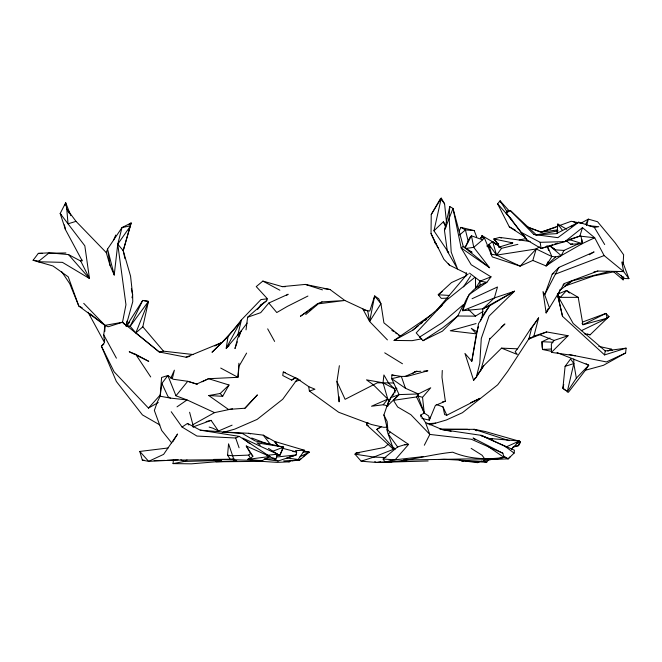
<?xml version="1.0" encoding="UTF-8"?>
<svg xmlns="http://www.w3.org/2000/svg" width="662" height="662" viewBox="0 0 662 662"><rect width="100%" height="100%" fill="white"/><g stroke="black" fill="none" stroke-linecap="round" stroke-linejoin="round"><path stroke-width="0.99" d="M339.143 396.687L339.101 401.851L336.95 381.585L339.366 365.697M435.77 244.146L431.028 233.545L431.243 214.496L440.553 198.468L441.281 198.17L444.574 203.772L446.478 221.911M104.613 339.556L104.53 342.602L101.394 346.127L116.371 381.494L142.438 414.909L159.856 424.946M104.828 331.439L104.985 325.356L83.726 303.353M469.54 273.141L480.082 281.127L479.975 284.933L478.072 287.366M442.274 370.439L441.984 377.323L445.352 401.23L435.373 405.467L429.324 420.122L421.884 418.401M623.116 264.072L623.629 254.787L615.163 242.838L597.563 221.729L588.352 219.147L580.185 223.574M423.854 371.059L427.867 370.786L407.337 376.339L401.338 376.438L391.887 374.949L391.681 378.672L399.103 394.593L418.326 393.964L430.722 387.783L422.522 397.332L424.259 413.047L428.711 415.984L429.324 420.122L430.176 417.143M449.779 206.527L449.109 217.616L451.203 252.106L457.5 268.846L447.338 251.221L444.459 230.442L449.779 206.527L452.998 208.422L463.251 246.446L489.59 267.721L473.744 247.34L471.476 235.829L482.623 239.81L484.336 237.774L492.313 256.914L520.183 266.141L532.819 260.439L546.092 265.917L561.235 255.631L582.279 243.616L594.708 237.766L604.133 255.573L623.645 271.569L628.9 278.636L624.705 278.537L615.486 271.461L593.69 275.938L564.794 286.108M238.924 363.231L237.948 377.315L208.596 378.705L196.597 384.084L187.743 381.295L173.27 379.252L167.858 375.528L161.602 377.472L160.138 396.215L157.25 402.198L154.354 410.481L161.652 430.408L171.665 442.911M480.488 320.971L482.267 316.146L482.863 308.823L494.373 297.941L514.581 291.206L489.036 316.105L481.274 338.514L479.784 363.413L476.301 377.208L473.62 380.286L464.947 353.417L471.774 361.32L478.568 323.569L489.574 305.852L514.581 291.206L482.863 308.823L462.639 310.718C464.476 297.726 474.207 286.017 486.86 282.351L491.014 276.84L471.195 264.742L461.174 247.952L452.998 208.422L444.459 230.442M476.458 333.11L478.361 326.763M556.99 233.661L557.826 224.054L566.689 229.209M171.218 411.739L182.075 427.048L187.487 423.432L200.272 430.176L239.263 436.39L269.831 456.49L261.895 460.81L230.525 459.61L227.554 455.191L228.564 443.83L233.694 458.898L230.525 459.61L173.56 460.131L148.627 461.348L142.338 460.173L139.814 451.443L168.09 447.984M573.797 359.011L573.813 363.579L567.226 391.978L576.354 378.159L573.813 363.579L570.594 358.961L565.1 366.343L562.882 388.329L568.385 392.318L585.407 370.248L603.454 365.308L625.631 352.987L626.095 348.154L605.25 350.934L573.16 323.453L557.801 295.79L557.379 293.878M233.727 460.446L236.731 460.984L216.002 461.795L191.442 463.83L173.047 463.607L173.461 459.577M82.237 260.902L65.464 229.631L60.184 213.495L65.695 202.738L66.763 208.935L76.014 221.348L106.276 252.611L110.041 265.371L114.22 275.011L117.745 244.17L122.007 227.562L131.167 222.928L123.215 250.641L124.928 258.668M405.434 388.255L401.338 376.438L391.681 378.672L405.434 388.255L418.326 393.964L418.086 396.025L424.259 413.047L420.684 415.099L421.015 417.002M403.274 460.057L466.867 458.932L494.456 459.453L508.168 458.84L514.101 453.122L514.432 450.234L481.042 435.331L442.067 429.555L425.501 422.497L420.684 415.099M246.032 329.875L247.613 317.239L267.134 300.134L266.728 298.016L256.252 286.596L262.855 281.085L282.277 286.621L285.363 286.704M88.054 312.224L104.53 342.602L103.727 334.898L104.985 325.356L89.668 313.474M177.011 406.857L187.048 399.939L175.984 395.793L167.858 375.528L161.867 383.439L160.138 396.215L170.415 398.094L187.048 399.939L214.546 412.625L232.486 408.802M267.473 298.802L260.969 299.563L241.473 319.837L228.001 336.701L226.197 348.311L229.069 345.68M285.223 372.532L283.278 372.036L282.732 375.511L291.661 380.12L295.955 377.605M471.774 361.32L476.226 334.889M626.095 348.154L604.555 354.923L605.25 350.934M281.88 448.091L296.675 451.972L296.146 454.959L278.106 461.033L264.287 459.122M436.49 310.511L465.891 275.69L466.429 272.744M623.703 276.824L623.141 279.869L613.36 271.536M124.613 324.479L122.511 322.253L125.962 304.719L117.745 244.17L130.604 225.8L122.007 227.562L107.558 249.061L106.276 252.611M387.411 339.904L369.619 321.5L374.651 295.931L378.714 298.761L380.94 303.684L383.919 322.857L400.27 336.114L430.979 315.12M127.079 320.938L126.012 325.969L130.157 326.316L135.842 332.887L159.252 351.985L186.13 357.215L189.886 356.379M131.986 297.792L132.623 294.772L130.563 276.137L123.215 250.641L117.745 244.17M129.735 322.03L126.55 325.944L130.157 326.316L142.678 300.432L148.445 301.4L135.842 332.887L142.818 326.813L148.445 301.4L142.678 300.432L126.55 325.944L126.012 325.969L132.764 301.649L132.623 294.772L131.341 288.756M448.472 252.396L433.949 230.798L441.281 198.17L431.243 214.496M563.759 384.49L562.882 388.329L566.027 390.605M65 205.65L65.695 202.738L70.793 215.655M172.285 378.763L174.379 370.174L170.738 378.316M237.666 335.51L241.473 319.837L226.197 348.311L241.018 331.132L247.125 323.089M530.163 337.579L528.88 339.002L533.895 336.114L538.62 317.917L531.644 328.137L528.88 339.002L546.663 331.952L568.087 335.717L551.479 352.374L575.228 355.784L606.442 361.932L625.631 352.987M586.598 225.527L588.352 219.147L585.58 224.501M123.215 250.641L131.167 222.928L128.734 224.84M366.996 422.737L366.442 424.673L393.468 449.299L373.831 457.061L361.154 461.199L354.973 454.165L356.156 453.007L384.365 447.446L388.263 444.243M476.301 377.208L480.744 370.356L489.938 338.241M532.819 260.439L536.195 248.962L539.472 246.868M569.196 239.495L579.854 236.094L594.708 237.766L582.469 227.637L579.854 236.094L564.885 241.63L541.094 248.465L526.969 240.132L506.132 212.891L507.696 210.599L510.443 210.64L536.303 234.811L556.245 233.686L578.754 222.167L594.344 227.389L598.762 226.685L588.626 225.717M481.009 238.353L481.961 235.598L496.856 244.27M237.319 341.799L234.96 348.584L237.774 338.017L241.018 331.132L238.999 336.95M264.899 458.907L275.955 458.832L277.56 454.215L268.449 448.356M408.586 444.401L404.482 444.765L397.581 446.933L383.091 459.056L385.019 462.002L395.131 459.817L408.586 444.401L387.841 430.424L383.894 414.925L388.486 401.685L390.828 398.35M558.918 267.398L552.224 274.134L544.694 294.747L549.419 307.938L546.133 312.944L543.006 291.586L544.694 294.747L558.918 267.398L594.087 251.908L589.329 254.705M604.555 354.923L562.518 316.32L557.801 295.79L560.242 289.311M276.84 455.166L279.927 455.158L282.782 448.124M546.911 311.074L546.133 312.944L548.343 308.368M390.53 397.796L386.823 406.493L399.103 394.593L390.53 397.796L396.91 388.478M113.707 239.776L115.742 235.043M276.848 454.976L279.927 455.158L283.634 447.065L256.98 442.845L260.315 445.187M579.283 243.426L563.958 250.426L561.235 255.631L555.666 256.906L546.092 265.917L548.144 261.531M465.005 247.737L469.821 237.468L471.476 235.829L465.022 247.811M459.213 231.005L460.926 227.38L474.199 230.591L476.681 236.963M424.317 445.236L429.837 434.421L425.501 422.497M244.948 408.231L257.27 395.015L244.948 408.231L228.464 409.43L208.745 395.545L222.672 396.306L229.011 385.003L208.596 378.705L202.084 381.767M246.612 353.086L239.065 366.144L237.948 377.315L220.711 368.064M418.326 393.964L416.58 396.935L393.451 400.336L397.663 406.989L410.879 414.693L429.837 434.421L471.336 439.245L502.839 453.222L504.063 457.434L494.456 459.453M451.145 431.301L442.067 429.555L474.108 429.315L485.13 431.483L520.167 441.463L520.282 442.621L518.487 445.667L512.537 447.322M546.092 265.917L551.835 256.542L547.573 246.372M549.419 307.938L564.355 283.526L597.86 271.048L623.645 271.569L621.825 262.069M172.741 441.86L177.565 434.024L163.613 454.372L148.627 461.348L139.814 451.443M491.014 276.84L480.082 281.127L475.548 288.442L475.515 277.817M282.277 286.621L305.306 284.42L329.999 289.517L344.844 300.474L362.743 308.815L369.619 321.5L380.94 303.684L374.651 295.931L369.777 311.057L363.935 309.982M510.344 456.606L508.168 458.84L503.6 456.929M480.744 370.356L483.757 365.73L501.556 348.138L517.519 348.816L530.279 329.32L538.62 317.917M529.567 337.761L507.638 371.423L497.692 384.812L462.399 412.732L446.229 420.039L429.779 424.863M463.491 286.878L470.707 275.88M585.407 370.248L588.733 365.201L586.093 363.786M303.155 450.789L309.195 452.154L299.489 460.131L291.636 460.86L298.165 459.502L304.545 450.284L274.647 441.455L263.244 435.157L248.631 433.296L223.839 432.021M484.865 459.213L483.343 461.414L444.003 459.279L438.898 459.519M473.62 380.286L475.308 377.861M476.433 376.248L483.757 365.73M392.583 395.851L393.758 394.188M297.883 378.457L282.724 399.26L257.096 419.427L234.671 429.158L222.192 432.634M482.267 316.146L489.574 305.852L482.863 308.823M258.213 308.724L261.167 304.594L266.124 301.26M459.072 459.891L461.886 460.992L486.694 462.258L488.432 459.858M130.157 326.316L148.445 301.4M517.899 244.336L501.548 248.324L496.566 255.118L490.741 254.117M568.087 335.717L554.053 340.45L551.355 344.033L551.479 352.374M33.1 260.274L38.313 253.397L49.17 252.826L68.5 254.589L80.731 261.051L89.469 278.512L62.418 262.351L38.098 261.747L33.1 260.274L39.215 261.25M257.501 309.419L261.167 304.594M290.651 460.222L289.377 461.811L277.287 462.39L261.788 461.364L216.002 461.795L221.24 460.462L219.345 459.833M517.519 348.816L515.177 351.729L517.295 354.476L501.556 348.138M175.984 395.793L187.743 381.295L197.408 384.241M389.844 401.197L387.791 399.136L371.514 406.236L383.232 404.763L387.791 399.136L383.05 382.785L383.902 374.94L388.702 383.257L394.411 388.817L394.891 392.864M525.636 237.451L509.285 226.801L497.609 203.83L500.067 200.843L508.929 210.607M286.447 295.384L288.169 294.234L268.813 303.031L260.712 312.654L247.613 317.239M160.427 394.767L148.462 408.106L114.104 371.779L101.394 346.127L103.777 344.257M368.113 422.778L366.442 424.673L368.221 425.658M238.965 323.883L222.043 342.42L211.997 352.283L228.001 336.701M562.998 284.983L564.355 283.526M551.835 256.542L536.195 248.962L520.183 266.141L496.566 255.118L488.912 244.443L492.677 241.589L501.548 248.324M576.354 378.159L588.733 365.201L557.081 352.614M511.445 449.2L519.322 441.033L487.48 438.285M393.451 400.336L399.103 394.593M258.875 460.429L261.895 460.81L247.861 459.362L250.617 458.485L252.892 456.192L246.247 445.989L269.831 456.49L247.861 459.362L249.541 458.303M489.797 339.027L504.924 323.95L501.093 327.309M208.745 395.545L220.214 393.501L229.011 385.003M584.298 333.764L590.115 334.807L608.982 316.544L605.912 313.407L582.486 322.063M433.949 230.798L443.383 221.737L445.642 226.214M227.554 455.191L232.362 455.762L248.664 455.1L250.468 453.42L246.247 445.989M300.978 458.749L299.489 460.131L296.518 460.289M303.204 456.681L304.694 455.299M290.899 460.471L289.377 461.811L283.617 460.942L293.539 460.438M530.279 329.32L531.644 328.137M459.494 235.051L465.427 229.921L474.199 230.591M305.736 314.524L318.323 303.825L344.844 300.474L321.989 301.913L317.396 303.759L300.416 316.279L307.88 311.305M482.623 239.81L473.744 247.34L465.585 248.515M421.711 338.828L412.095 340.665L394.097 340.433L412.658 330.255L442.166 305.405M412.542 373.583L414.817 371.672L417.176 371.167L405.26 376.38M394.602 392.649L394.411 388.817L395.917 387.56M49.17 252.826L38.098 261.747L52.977 265.975L68.236 276.848L78.819 306.067L104.985 325.356L108.129 326.78L122.511 322.253L159.252 351.985L163.497 351.166L193.453 354.567M80.731 261.051L82.022 260.009M474.72 277.477L446.511 300.217L416.208 332.887L423.001 340.69L442.423 331.157L457.765 315.997L463.367 304.644L442.473 322.535L419.451 337.19M412.658 330.255L418.318 325.754M420.742 323.826L422.356 322.543M424.781 320.615L426.402 319.332M582.469 227.637L564.885 241.63L540.175 242.317L521.284 232.412L506.132 212.891L510.443 210.64L533.853 234.439L536.303 234.811M442.266 291.57L438.236 294.747L441.297 298.38L448.257 298.082M571.124 226.735L572.713 225.51M560.002 290.204L572.134 280.878L609.214 271.519M484.874 460.239L483.343 461.414L481.307 461.1M578.754 222.167L557.901 237.666L533.853 234.439M465.891 275.69L468.332 273.886M291.661 380.12L294.929 377.729M390.605 432.129L388.172 433.908L393.468 449.299M394.097 340.433L400.27 336.114L398.582 334.947M309.543 310.197L311.198 309.096M319.498 303.568L321.989 301.913M565.29 285.38L572.134 280.878M423.001 340.69L442.564 327.905L457.765 315.997L475.415 316.146L483.045 311.496M395.479 448.968L392.252 446.585L376.752 429.456L381.014 426.684M606.433 318.174L608.982 316.544L607.311 318.157L581.236 330.743M607.857 351.224L611.258 349.114L612.342 350.603M376.752 429.456L381.196 426.899M148.462 408.106L158.259 402.496M510.998 243.881L512.744 242.896L493.951 239.007L499.678 246.934M193.014 424.607L214.546 412.625M187.032 459.999L184.367 461.439L173.047 463.607M517.601 441.951L519.322 441.033L505.9 447.049M436.275 404.515L442.977 406.857L444.624 414.619L446.825 415.206L480.082 398.325L470.756 402.612M307.929 296.038L287.258 306.44L276.79 312.538L268.813 303.031M299.952 456.739L309.195 452.154L303.022 452.063M214.728 345.986L222.043 342.42L186.13 357.215M479.445 461.803L477.625 462.68L465.287 461.116M472.056 298.736L497.485 286.985L494.373 297.941L462.639 310.718L468.961 294.582L486.86 282.351L480.082 281.127M550.039 337.984L541.988 341.708L542.104 346.913L542.567 349.503L551.454 351.357M552.224 274.134L554.086 273.274M466.338 275.773L451.501 282.575L438.236 294.747L449.415 295.459M182.075 427.048L196.92 436.059L235.68 438.004L239.263 436.39M209.151 427.089L212.907 428.206L218.452 431.02L232.097 425.161M557.412 294.251L566.54 290.519L578.224 297.346L582.957 324.744L607.311 318.157L605.912 313.407L582.957 324.744L582.022 323.188M272.223 451.459L283.634 447.065L255.077 440.9L242.549 433.56L200.272 430.176M555.484 274.076L604.133 255.573M527.473 226.958L541.458 232.13L557.776 226.181M559.696 225.485L571.215 221.29L582.221 223.4M192.94 426.998L211.087 420.37L218.452 431.02M308.691 386.6L309.394 391.077L314.955 389.231L308.691 386.6L297.13 378.639L283.278 372.036M533.895 336.114L546.663 331.952M556.014 227.207L540.655 232.13L527.515 227.058M552.72 244.758L541.094 248.465L540.175 242.317M554.657 244.137L557.569 243.211M565.1 366.343L573.813 363.579M76.014 221.348L68.029 223.83L60.184 213.495L61.334 214.902M498.594 247.265L512.744 242.896M295.244 381.478L300.184 380.029M498.312 244.096L493.951 239.007L499.545 237.393L530.138 241.456M476.077 323.561L450.276 330.768L476.4 333.871L471.303 328.352L476.582 331.588M307.665 452.535L309.195 452.154M206.13 421.595L211.087 420.37M492.809 459.147L483.343 461.414L486.694 462.258M442.357 401.942L445.352 401.23M593.872 271.991L597.86 271.048M487.232 445.923L504.063 457.434C486.628 459.85 469.143 459.056 452.725 452.204C429.944 454.446 407.982 461.488 385.019 462.002L390.729 461.116M463.88 460.595L461.886 460.992L463.921 460.984M519.149 239.934L525.231 238.75M486.694 246.007L489.665 245.428M495.615 244.286L498.585 243.715M535.798 234.993L558.132 230.848M565.886 240.513L570.735 244.253L572.613 243.914M104.985 325.356L122.511 322.253M487.728 245.85L489.756 245.494M361.154 461.199L376.628 462.473L380.708 461.778M518.205 441.786L520.167 441.463L518.487 445.667L515.508 446.089M516.393 443.259L520.282 442.621M536.195 248.962L496.566 255.118L492.677 241.589M541.458 232.13L557.454 229.929M423.614 456.548L395.131 459.817L383.091 459.056M276.617 457.028L296.146 454.959L286.828 457.996L298.165 459.502M266.952 455.324L277.56 454.215L242.673 438.062L249.855 443.681M552.911 342.221L541.988 341.708L542.567 349.503L544.553 349.296M427.487 423.796L435.72 423.084M404.482 444.765L407.693 444.525M414.817 371.672L420.842 371.266M387.733 427.098L383.861 427.338L371.523 424.532L338.696 412.277L309.394 391.077M570.735 244.253L582.279 243.616L581.964 239.578M542.567 349.503L551.57 348.998M393.799 382.975L377.315 382.818L345.101 399.327L336.95 381.585M165.045 460.404L154.064 460.611M167.064 460.305L178.177 459.751M374.766 461.613L376.628 462.473L391.945 461.745M401.131 461.315L406.236 461.066M295.467 450.582L304.545 450.284M376.628 462.473L428.14 460.959M221.24 460.462L184.367 461.439L180.834 459.809M38.313 253.397L42.401 253.331M49.559 253.223L65.927 252.958M213.752 459.411L234.753 459.171M578.224 297.346L560.275 297.37L558.405 296.708M439.808 429.009L467.413 429.29L469.358 429.903M615.486 271.461L623.645 271.569M480.463 237.691L484.336 237.774M356.156 453.007L359.243 453.114M142.338 460.173L144.291 460.247M385.929 457.558L373.831 457.061L354.973 454.165M552.166 247.555L555.492 249.864L563.958 250.426M551.62 256.401L555.666 256.906M292.803 451.492L296.675 451.972M493.951 239.007L495.904 239.255M324.107 288.649L329.999 289.517M492.545 439.163L489.499 438.674L481.042 435.331L482.681 436.581M569.229 354.501L575.228 355.784M598.738 346.367L611.258 349.114M383.232 404.763L388.04 405.938M391.887 374.949L394.784 375.668M487.613 246.703L490.484 247.456M587.252 334.037L590.115 334.807M267.994 455.961L269.831 456.49M422.522 397.332L418.086 396.025L416.58 396.935L424.259 413.047M268.664 456.631L275.955 458.832M569.179 239.57L582.279 243.616L580.988 236.036M248.631 433.296L250.526 433.883M276.079 453.967L279.927 455.158M305.306 284.42L322.485 289.882M499.545 237.393L501.374 237.989M509.078 440.66L474.108 429.315L476.781 430.772M251.684 437.987L269.095 444.516M136.331 355.237L148.751 361.353L135.702 354.311L129.231 351.737L134.56 354.36M539.745 334.732L554.053 340.45M362.743 308.815L367.733 311.032L369.619 321.5M481.042 435.331L505.255 446.445L514.101 453.122M573.3 221.662L576.072 222.953M468.737 250.691L472.072 252.313L463.251 246.446L461.174 247.952L489.59 267.721M431.028 233.545L443.904 259.305L449.415 265.114L466.28 273.431M82.171 307.756L78.819 306.067L69.742 283.659L61.715 271.71M502.839 453.222L473.04 438.004L475.523 439.725M273.141 458.435L278.106 461.033M394.411 388.817L383.05 382.785L366.5 379.864L373.26 384.73L387.791 399.136M262.855 281.085L279.877 290.229M509.285 226.801L515.524 230.318M460.926 227.38L465.427 229.921L468.324 241.787M266.703 437.632L268.466 438.649M170.415 398.094L168.09 396.737L161.867 383.439M384.721 352.838L402.471 363.769M276.41 442.539L274.647 441.455L278.305 446.42M503.782 456.118L508.168 458.84M471.145 448.364L482.068 455.233L484.559 458.675M557.793 293.837L557.801 295.79L560.275 297.37L566.54 290.519L569.469 293.026M391.813 330.288L393.509 331.455M395.197 332.614L396.894 333.78M549.973 245.668L555.492 249.864M434.677 242.474L436.258 243.798M549.832 245.916L561.235 255.631M468.324 309.377L475.415 316.146M447.338 251.221L448.737 252.652M497.609 203.83L512.628 220.686M220.214 393.501L222.672 396.306M250.468 453.42L252.892 456.192M68.5 254.589L89.469 278.512L84.827 245.825L68.029 223.83L66.763 208.935L69.204 213.181M187.487 423.432L188.819 424.971M142.818 326.813L163.497 351.166M278.454 446.171L274.647 441.455L278.222 446.138M263.244 435.157L270.427 444.467M440.553 198.468L444.574 203.772M521.284 232.412L526.969 240.132L523.667 235.068M562.609 230.591L557.826 224.054L558.902 225.684M397.812 447.189L388.172 433.908L386.608 428.959M135.702 354.311L150.713 376.959M436.862 245.825L438.501 248.341M448.323 263.435L449.415 265.114M507.241 212.005L500.067 200.843L500.522 202.605M89.395 313.738L90.495 315.46M594.344 227.389L604.687 244.551M248.664 455.1L250.617 458.485M622.148 278.09L623.141 279.869L621.055 275.268M267.663 328.849L274.622 341.418M103.727 334.898L116.413 358.183M383.894 414.925L387.129 421.504L387.841 430.424M443.383 221.737L445.998 227.132M442.977 406.857L446.825 415.206M628.9 278.636L622.752 262.036L622.826 264.088M481.961 235.598L482.639 237.526M235.68 438.004L239.081 447.769M547.011 245.594L548.641 250.443M557.801 295.79L558.753 298.678M488.912 244.443L491.701 254.887M189.605 412.252L193.503 426.982M114.22 275.011L107.558 249.061L110.041 265.371M557.412 293.928L562.518 316.32M64.404 224.873L65.464 229.631"/></g></svg>
